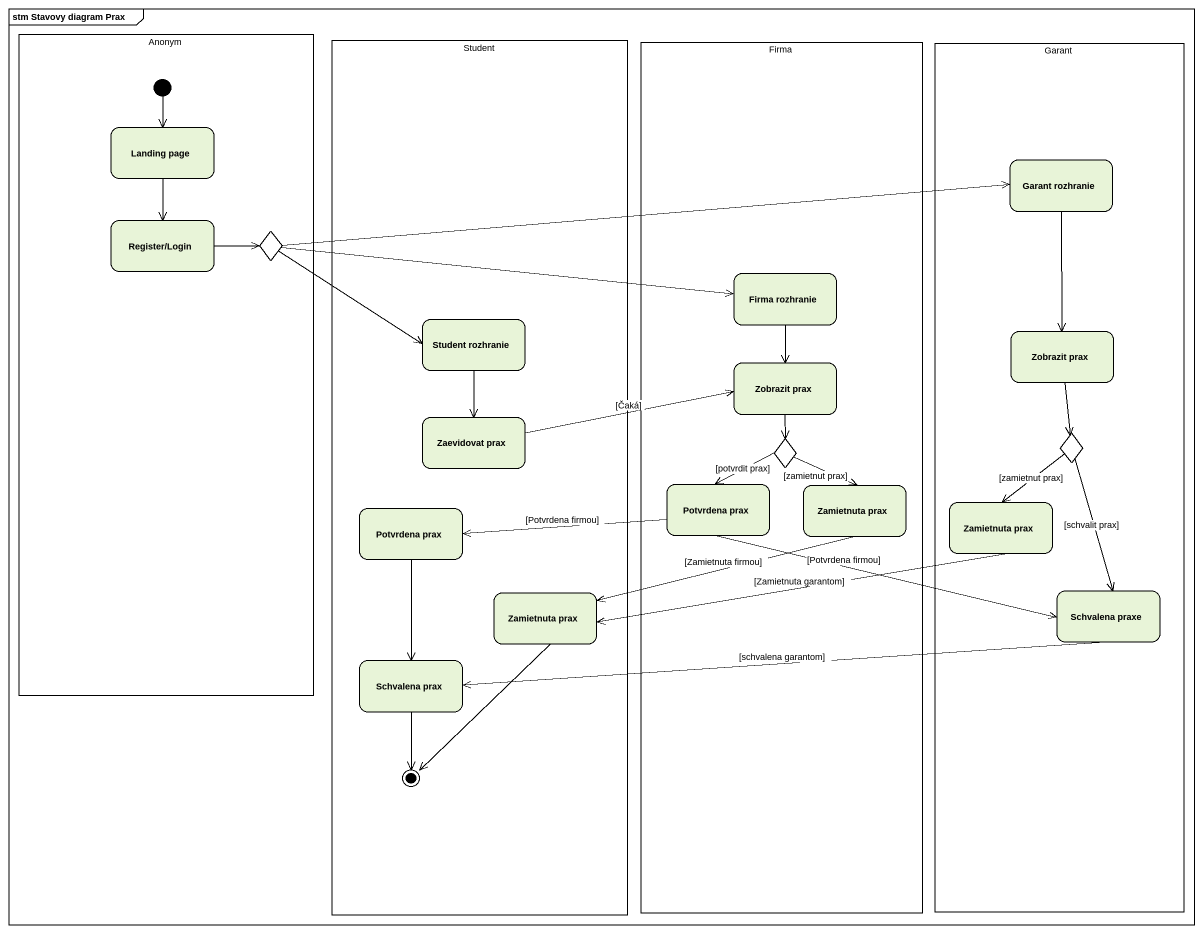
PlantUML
@startuml
mainframe stm Stavovy diagram Prax
hide empty description
state Anonym <<object>> {
  state "Landing page" as Landing_page
  state "Register/Login" as Register_Login
  state choice1 <<choice>>
  [*] --> Landing_page
}
state Student <<object>> {
  state "Student rozhranie" as Student_rozhranie
  state "Zaevidovat prax" as Zaevidovat_prax
  state "Potvrdena prax" as Potvrdena_prax_2
  state "Zamietnuta prax" as Zamietnuta_prax_3
  state "Schvalena prax" as Schvalena_prax
  Zamietnuta_prax_3 --> [*]
  Schvalena_prax --> [*]
}
state Firma <<object>> {
  state "Firma rozhranie" as Firma_rozhranie
  state "Zobrazit prax" as Zobrazit_prax_2
  state choice2 <<choice>>
  state "Potvrdena prax" as Potvrdena_prax
  state "Zamietnuta prax" as Zamietnuta_prax
}
state Garant <<object>> {
  state "Garant rozhranie" as Garant_rozhranie
  state "Zobrazit prax" as Zobrazit_prax
  state choice3 <<choice>>
  state "Zamietnuta prax" as Zamietnuta_prax_2
  state "Schvalena praxe" as Schvalena_praxe
}
Landing_page --> Register_Login
Garant_rozhranie --> Zobrazit_prax
Register_Login -right-> choice1
choice1 -right-> Garant_rozhranie
choice1 -right-> Firma_rozhranie
choice1 -right-> Student_rozhranie
Firma_rozhranie --> Zobrazit_prax_2
Student_rozhranie --> Zaevidovat_prax
Zobrazit_prax --> choice3
Zobrazit_prax_2 --> choice2
Zaevidovat_prax -right-> Zobrazit_prax_2 : [Čaká]
choice2 --> Potvrdena_prax : [potvrdit prax]
choice2 --> Zamietnuta_prax : [zamietnut prax]
choice3 --> Zamietnuta_prax_2 : [zamietnut prax]
choice3 --> Schvalena_praxe : [schvalit prax]
Potvrdena_prax -left-> Potvrdena_prax_2 : [Potvrdena firmou]
Potvrdena_prax -right-> Schvalena_praxe : [Potvrdena firmou]
Zamietnuta_prax -left-> Zamietnuta_prax_3 : [Zamietnuta firmou]
Zamietnuta_prax_2 -left-> Zamietnuta_prax_3 : [Zamietnuta garantom]
Potvrdena_prax_2 --> Schvalena_prax
Schvalena_praxe -left-> Schvalena_prax : [schvalena garantom]
@enduml
